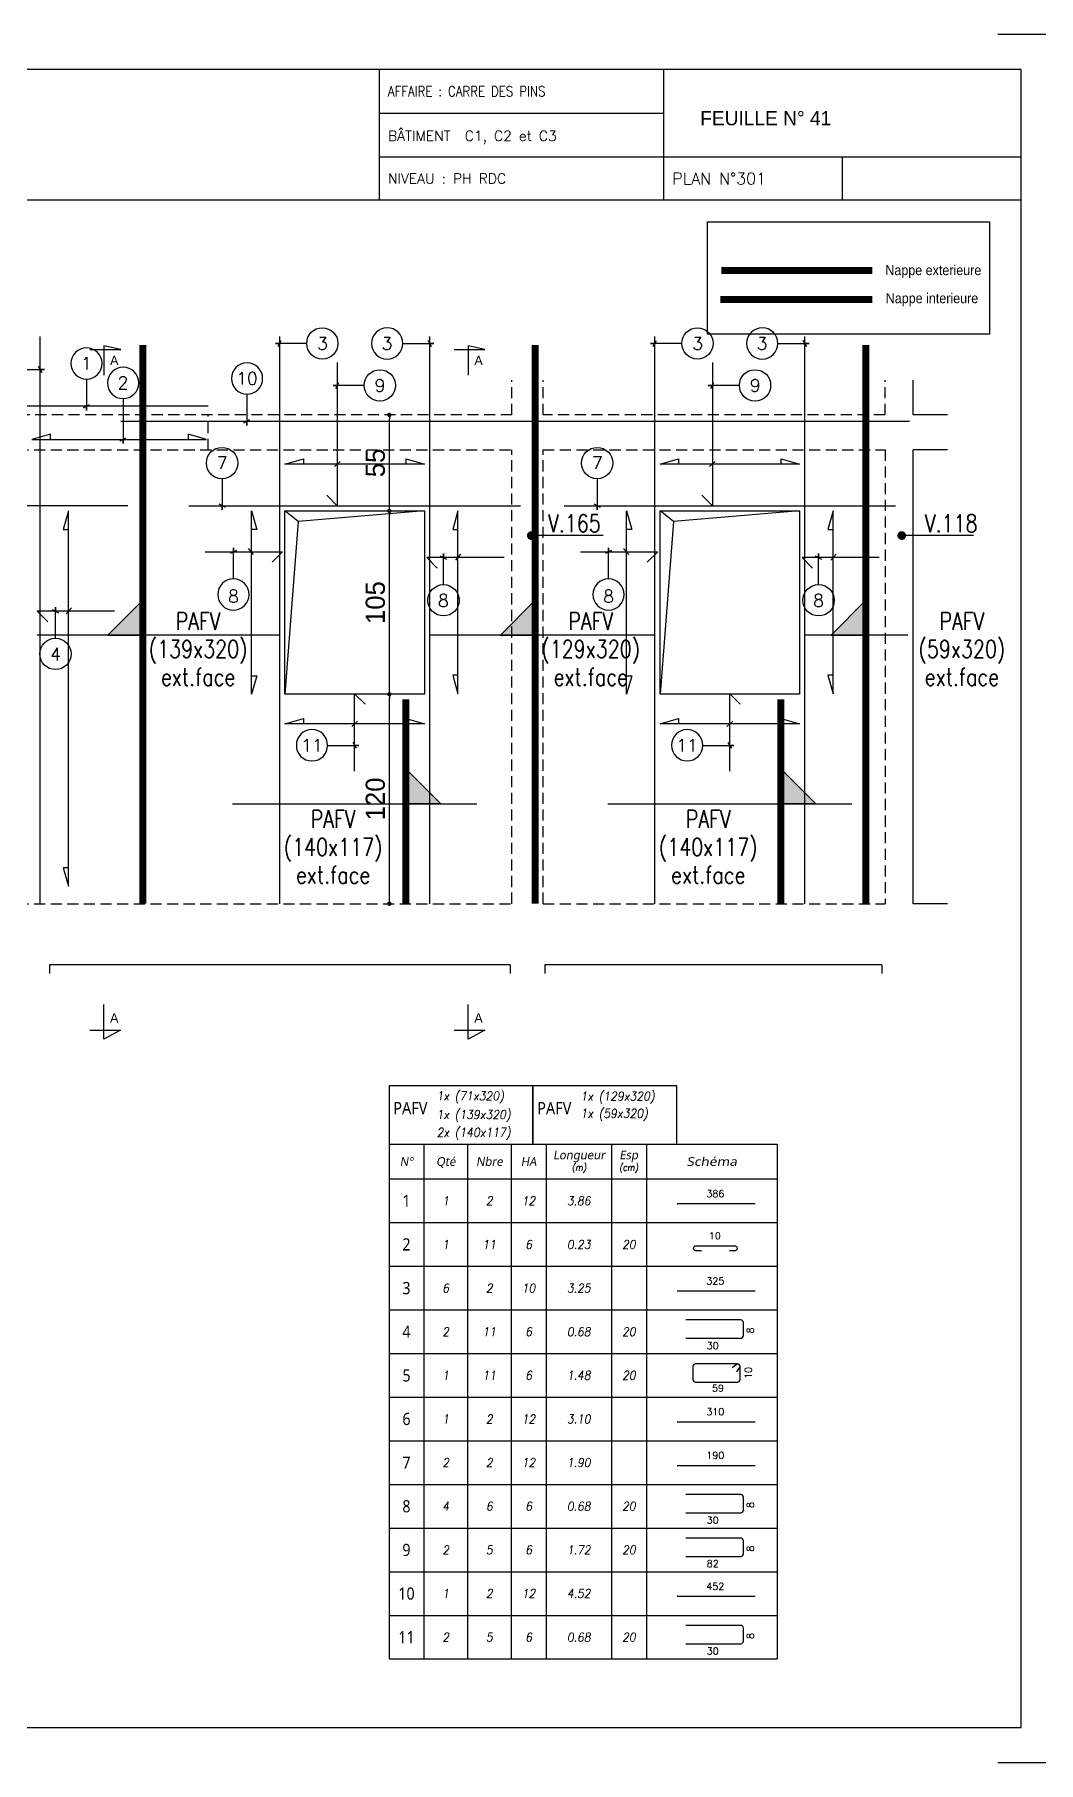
# Model space of a CAD drawing. Header units: metres. Extents: x -5618 to 118954, y -306 to 4637.
# Drawn here: x 31658 to 32233, y 604 to 1594 of the extents above; entities that cross this region are included whole.
import ezdxf
from ezdxf.enums import TextEntityAlignment as Align

# ---------------------------------------------------------------- set-up
doc = ezdxf.new("R2010")
doc.units = ezdxf.units.M
doc.linetypes.add('CACHE', pattern=[9.525, 6.35, -3.175])
for name, color, linetype in [('COTATION', 1, 'Continuous'), ('GO-CARTOUCHE', 7, 'Continuous'), ('GO-FER-HA', 140, 'Continuous'), ('GO-TEXTE', 9, 'Continuous'), ('GO-TEXTE-FER', 3, 'Continuous'), ('STR_COTATION', 1, 'Continuous'), ('STR_TS', 22, 'Continuous'), ('STR_TS_TXT', 7, 'Continuous'), ('STR_VOI-POT', 6, 'Continuous')]:
    doc.layers.add(name, color=color, linetype=linetype)
doc.layers.add('Kofragna_forma', color=7, linetype='Continuous', lineweight=70)
doc.styles.add('Lucida', font='LSANSI.TTF')
doc.styles.add('schéma', font='simplex.shx')
doc.styles.add('Tableau', font='romans.shx', dxfattribs={"width": 0.9, "oblique": 10})
doc.styles.add('Tableau2', font='trebuc.TTF', dxfattribs={"width": 0.9, "oblique": 10})
doc.styles.add('TEXTE', font='romans.shx')
doc.styles.add('TEXTE TS', font='romans.shx', dxfattribs={"width": 0.7, "oblique": 15})
doc.styles.add('TEXTEBA', font='ARIAL.TTF')
doc.dimstyles.new('COUPE-20', dxfattribs={"dimscale": 0.5, "dimtxt": 22, "dimasz": 5, "dimexe": 0.05, "dimexo": 0, "dimgap": 5, "dimtad": 1, "dimdec": 0, "dimdsep": 46, "dimtxsty": 'Standard', "dimblk1": 'DOT', "dimblk2": 'DOT', "dimsah": 1, "dimcen": 0, "dimdle": 150, "dimclrd": 1, "dimclre": 1, "dimclrt": 7, "dimadec": 0, "dimazin": 0, "dimtfac": 1, "dimtdec": 0, "dimtix": 1, "dimtmove": 2, "dimatfit": 3, "dimldrblk": 'DOT', "dimfxl": 0, "dimtvp": 1, "dimtolj": 1, "dimtzin": 0, "dimarcsym": 0})

# ---------------------------------------------------------------- blocks, each defined once
blk = doc.blocks.new('ime')
at = {"layer": 'COTATION', "const_width": 2.5}
blk.add_lwpolyline([(1.25, 0, -1), (-1.25, 0, -1)], format="xyb", close=True, dxfattribs=at)
at = {"layer": 'COTATION'}
blk.add_lwpolyline([(41.09, 0), (0, 0)], dxfattribs=at)
at = {"layer": 'COTATION', "color": 7, "style": 'TEXTE TS', "width": 0.8}
blk.add_attdef('NAME', (9.08, 2), '', height=10, dxfattribs=at)
blk = doc.blocks.new('_DOT')
at = {"color": 0, "linetype": 'ByBlock'}
blk.add_line((-0.5, 0), (-1, 0), dxfattribs=at)
at = {"color": 0, "linetype": 'ByBlock', "const_width": 0.5}
blk.add_lwpolyline([(-0.25, 0, 1), (0.25, 0, 1)], format="xyb", close=True, dxfattribs=at)
blk = doc.blocks.new('*D920')
at = {"layer": 'DEFPOINTS', "color": 0, "lineweight": -3, "ltscale": 4.5}
for p in [(31861.07, 1215.79), (31881.21, 1215.79, 187.69), (31874, 1095.79, 187.69)]:
    blk.add_point(p, dxfattribs=at)
at = {"layer": 'STR_COTATION', "color": 1, "lineweight": -2, "ltscale": 4.5}
for p, q in [((31861.05, 1215.79), (31861.04, 1215.79)), ((31861.07, 1098.29), (31861.07, 1213.29)), ((31861.05, 1095.79), (31861.04, 1095.79))]:
    blk.add_line(p, q, dxfattribs=at)
at = {"layer": 'STR_COTATION', "color": 1, "lineweight": -2, "ltscale": 4.5, "xscale": 2.5, "yscale": 2.5, "zscale": 2.5}
for p, rotation in [((31861.07, 1215.79), 90), ((31861.07, 1095.79), 270)]:
    blk.add_blockref('_DOT', p, dxfattribs=dict(at, rotation=rotation))
at = {"layer": 'STR_COTATION', "color": 7, "lineweight": -3, "ltscale": 4.5, "insert": (31853.07, 1155.79), "char_height": 11, "attachment_point": 5, "rotation": 90}
blk.add_mtext('\\A1;120', dxfattribs=at)
blk = doc.blocks.new('*D921')
at = {"layer": 'DEFPOINTS', "color": 0, "lineweight": -3, "ltscale": 4.5}
for p in [(31861.07, 1320.79), (31881.21, 1320.79, 187.69), (31881.21, 1215.79, 187.69)]:
    blk.add_point(p, dxfattribs=at)
at = {"layer": 'STR_COTATION', "color": 1, "lineweight": -2, "ltscale": 4.5}
for p, q in [((31861.05, 1320.79), (31861.04, 1320.79)), ((31861.07, 1218.29), (31861.07, 1318.29)), ((31861.05, 1215.79), (31861.04, 1215.79))]:
    blk.add_line(p, q, dxfattribs=at)
at = {"layer": 'STR_COTATION', "color": 1, "lineweight": -2, "ltscale": 4.5, "xscale": 2.5, "yscale": 2.5, "zscale": 2.5}
for p, rotation in [((31861.07, 1320.79), 90), ((31861.07, 1215.79), 270)]:
    blk.add_blockref('_DOT', p, dxfattribs=dict(at, rotation=rotation))
at = {"layer": 'STR_COTATION', "color": 7, "lineweight": -3, "ltscale": 4.5, "insert": (31853.07, 1268.29), "char_height": 11, "attachment_point": 5, "rotation": 90}
blk.add_mtext('\\A1;105', dxfattribs=at)
blk = doc.blocks.new('*D922')
at = {"layer": 'DEFPOINTS', "color": 0, "lineweight": -3, "ltscale": 4.5}
for p in [(31861.07, 1375.79), (31881.21, 1375.79, 187.69), (31881.21, 1320.79, 187.69)]:
    blk.add_point(p, dxfattribs=at)
at = {"layer": 'STR_COTATION', "color": 1, "lineweight": -2, "ltscale": 4.5}
for p, q in [((31861.05, 1375.79), (31861.04, 1375.79)), ((31861.07, 1323.29), (31861.07, 1373.29)), ((31861.05, 1320.79), (31861.04, 1320.79))]:
    blk.add_line(p, q, dxfattribs=at)
at = {"layer": 'STR_COTATION', "color": 1, "lineweight": -2, "ltscale": 4.5, "xscale": 2.5, "yscale": 2.5, "zscale": 2.5}
for p, rotation in [((31861.07, 1375.79), 90), ((31861.07, 1320.79), 270)]:
    blk.add_blockref('_DOT', p, dxfattribs=dict(at, rotation=rotation))
at = {"layer": 'STR_COTATION', "color": 7, "lineweight": -3, "ltscale": 4.5, "insert": (31853.07, 1348.29), "char_height": 11, "attachment_point": 5, "rotation": 90}
blk.add_mtext('\\A1;55', dxfattribs=at)
blk = doc.blocks.new('mrega')
at = {"layer": 'STR_TS_TXT', "style": 'TEXTE TS', "width": 0.8}
for tag, p in [('ST10', (14.48, 0)), ('DIM', (14.48, -16)), ('NOTE', (14.48, -32))]:
    blk.add_attdef(tag, text='', height=10, dxfattribs=at).set_placement(p, align=Align.CENTER)
blk = doc.blocks.new('A$C6F247267')
blk.add_hatch(color=256).paths.add_polyline_path([(0, -0.2), (-0.2, 0), (0, 0)])
blk.add_lwpolyline([(-0.2, 0), (0, 0), (0, -0.2), (-0.2, 0)])
blk = doc.blocks.new('Barre libre')
at = {"layer": 'GO-TEXTE-FER'}
for p, q in [((0, 0), (0, -1)), ((0, 0), (8.9, 0)), ((0.8, 0), (0.8, -1)), ((1.8, 0), (1.8, -1)), ((2.8, 0), (2.8, -1)), ((3.6, 0), (3.6, -1)), ((5.1, 0), (5.1, -1)), ((5.9, 0), (5.9, -1)), ((8.9, 0), (8.9, -1)), ((0, -1), (8.9, -1))]:
    blk.add_line(p, q, dxfattribs=at)
at = {"layer": 'GO-TEXTE-FER', "color": 1}
blk.add_line((6.603, -0.563), (8.394, -0.563), dxfattribs=at)
at = {"layer": 'GO-TEXTE-FER', "style": 'Tableau2', "width": 0.9}
blk.add_attdef('NUMERO', text='', height=0.28, dxfattribs=at).set_placement((0.4, -0.5), align=Align.MIDDLE_CENTER)
at = {"layer": 'GO-TEXTE-FER', "color": 1, "style": 'Tableau'}
blk.add_attdef('Longueur', text='', height=0.16, dxfattribs=at).set_placement((7.481, -0.336), align=Align.MIDDLE_CENTER)
at = {"layer": 'GO-TEXTE-FER', "style": 'Tableau', "oblique": 10, "width": 0.9}
for tag, p in [('QUANTITE', (1.3, -0.5)), ('NOMBRE', (2.3, -0.5)), ('NUANCE', (3.2, -0.5)), ('LONGUEUR', (4.35, -0.5)), ('ESPACEMENTS', (5.5, -0.5))]:
    blk.add_attdef(tag, text='', height=0.2, dxfattribs=at).set_placement(p, align=Align.MIDDLE_CENTER)
blk = doc.blocks.new('U')
at = {"layer": 'GO-TEXTE-FER'}
for p, q in [((0, 0), (0, -1)), ((0, 0), (8.9, 0)), ((0.8, 0), (0.8, -1)), ((1.8, 0), (1.8, -1)), ((2.8, 0), (2.8, -1)), ((3.6, 0), (3.6, -1)), ((5.1, 0), (5.1, -1)), ((5.9, 0), (5.9, -1)), ((8.9, 0), (8.9, -1)), ((0, -1), (8.9, -1))]:
    blk.add_line(p, q, dxfattribs=at)
at = {"layer": 'GO-TEXTE-FER', "color": 1}
blk.add_lwpolyline([(6.803, -0.65), (8.063, -0.65, 0.414214), (8.123, -0.59), (8.123, -0.29, 0.414214), (8.063, -0.23), (6.803, -0.23)], format="xyb", dxfattribs=at)
at = {"layer": 'GO-TEXTE-FER', "style": 'Tableau2', "width": 0.9}
blk.add_attdef('NUMERO', text='', height=0.28, dxfattribs=at).set_placement((0.4, -0.5), align=Align.MIDDLE_CENTER)
at = {"layer": 'GO-TEXTE-FER', "color": 1, "style": 'Tableau'}
blk.add_attdef('Largeur', text='', height=0.16, rotation=90, dxfattribs=at).set_placement((8.284, -0.472), align=Align.MIDDLE_CENTER)
at = {"layer": 'GO-TEXTE-FER', "style": 'Tableau', "oblique": 10, "width": 0.9}
for tag, p in [('QUANTITE', (1.3, -0.5)), ('NOMBRE', (2.3, -0.5)), ('NUANCE', (3.2, -0.5)), ('LONGUEUR', (4.35, -0.5)), ('ESPACEMENTS', (5.5, -0.5))]:
    blk.add_attdef(tag, text='', height=0.2, dxfattribs=at).set_placement(p, align=Align.MIDDLE_CENTER)
at = {"layer": 'GO-TEXTE-FER', "color": 1, "style": 'Tableau'}
blk.add_attdef('Longueur', text='', height=0.16, dxfattribs=at).set_placement((7.422, -0.819), align=Align.MIDDLE_CENTER)
blk = doc.blocks.new('Désignation')
at = {"layer": 'GO-TEXTE-FER'}
for p, q in [((0, 0.8), (8.9, 0.8)), ((0, 0.8), (0, 0)), ((0.8, 0.8), (0.8, 0)), ((1.8, 0.8), (1.8, 0)), ((2.8, 0.8), (2.8, 0)), ((3.6, 0.8), (3.6, 0)), ((5.1, 0.8), (5.1, 0)), ((5.9, 0.8), (5.9, 0)), ((8.9, 0.8), (8.9, 0)), ((0, 0), (8.9, 0))]:
    blk.add_line(p, q, dxfattribs=at)
at = {"layer": 'GO-TEXTE-FER', "style": 'Tableau2', "oblique": 10}
for s, p in [('N°', (0.4, 0.4)), ('Qté', (1.3, 0.4)), ('Nbre', (2.3, 0.4)), ('HA', (3.2, 0.4)), ('Longueur', (4.356, 0.55)), ('Esp', (5.494, 0.55))]:
    blk.add_text(s, height=0.2, dxfattribs=at).set_placement(p, align=Align.MIDDLE_CENTER)
at = {"layer": 'GO-TEXTE-FER', "style": 'Tableau2', "oblique": 10, "width": 1.2}
blk.add_text('Schéma', height=0.2, dxfattribs=at).set_placement((7.4, 0.4), align=Align.MIDDLE_CENTER)
at = {"layer": 'GO-TEXTE-FER', "color": 7, "style": 'Tableau', "oblique": 10, "width": 0.9}
for s, p in [('(m)', (4.356, 0.265)), ('(cm)', (5.494, 0.265))]:
    blk.add_text(s, height=0.15, dxfattribs=at).set_placement(p, align=Align.MIDDLE_CENTER)
blk = doc.blocks.new('Cadre')
at = {"layer": 'GO-TEXTE-FER'}
for p, q in [((0, 0), (0, -1)), ((0, 0), (8.9, 0)), ((0.8, 0), (0.8, -1)), ((1.8, 0), (1.8, -1)), ((2.8, 0), (2.8, -1)), ((3.6, 0), (3.6, -1)), ((5.1, 0), (5.1, -1)), ((5.9, 0), (5.9, -1)), ((8.9, 0), (8.9, -1)), ((0, -1), (8.9, -1))]:
    blk.add_line(p, q, dxfattribs=at)
at = {"layer": 'GO-TEXTE-FER', "color": 1}
for p, q in [((7.987, -0.237), (7.868, -0.328)), ((8.047, -0.297), (7.965, -0.422))]:
    blk.add_line(p, q, dxfattribs=at)
blk.add_lwpolyline([(6.967, -0.297), (6.967, -0.597, 0.414214), (7.027, -0.657), (7.987, -0.657, 0.414214), (8.047, -0.597), (8.047, -0.297, 0.414214), (7.987, -0.237), (7.027, -0.237, 0.414214)], format="xyb", close=True, dxfattribs=at)
at = {"layer": 'GO-TEXTE-FER', "style": 'Tableau2', "width": 0.9}
blk.add_attdef('NUMERO', text='', height=0.28, dxfattribs=at).set_placement((0.4, -0.5), align=Align.MIDDLE_CENTER)
at = {"layer": 'GO-TEXTE-FER', "color": 1, "style": 'Tableau'}
blk.add_attdef('Largeur', text='', height=0.16, rotation=90, dxfattribs=at).set_placement((8.237, -0.445), align=Align.MIDDLE_CENTER)
at = {"layer": 'GO-TEXTE-FER', "style": 'Tableau', "oblique": 10, "width": 0.9}
for tag, p in [('QUANTITE', (1.3, -0.5)), ('NOMBRE', (2.3, -0.5)), ('NUANCE', (3.2, -0.5)), ('LONGUEUR', (4.35, -0.5)), ('ESPACEMENTS', (5.5, -0.5))]:
    blk.add_attdef(tag, text='', height=0.2, dxfattribs=at).set_placement(p, align=Align.MIDDLE_CENTER)
at = {"layer": 'GO-TEXTE-FER', "color": 1, "style": 'Tableau'}
blk.add_attdef('Longueur', text='', height=0.16, dxfattribs=at).set_placement((7.542, -0.794), align=Align.MIDDLE_CENTER)
blk = doc.blocks.new('Epingle')
at = {"layer": 'GO-TEXTE-FER'}
for p, q in [((0, 0), (0, -1)), ((0, 0), (8.9, 0)), ((0.8, 0), (0.8, -1)), ((1.8, 0), (1.8, -1)), ((2.8, 0), (2.8, -1)), ((3.6, 0), (3.6, -1)), ((5.1, 0), (5.1, -1)), ((5.9, 0), (5.9, -1)), ((8.9, 0), (8.9, -1)), ((0, -1), (8.9, -1))]:
    blk.add_line(p, q, dxfattribs=at)
at = {"layer": 'GO-TEXTE-FER', "color": 1}
blk.add_lwpolyline([(7.162, -0.65), (7.042, -0.65, -1), (7.042, -0.53), (7.922, -0.53, -1), (7.922, -0.65), (7.802, -0.65)], format="xyb", dxfattribs=at)
at = {"layer": 'GO-TEXTE-FER', "style": 'Tableau2', "width": 0.9}
blk.add_attdef('NUMERO', text='', height=0.28, dxfattribs=at).set_placement((0.4, -0.5), align=Align.MIDDLE_CENTER)
at = {"layer": 'GO-TEXTE-FER', "color": 1, "style": 'Tableau'}
blk.add_attdef('Longueur', text='', height=0.16, dxfattribs=at).set_placement((7.469, -0.303), align=Align.MIDDLE_CENTER)
at = {"layer": 'GO-TEXTE-FER', "style": 'Tableau', "oblique": 10, "width": 0.9}
for tag, p in [('QUANTITE', (1.3, -0.5)), ('NOMBRE', (2.3, -0.5)), ('NUANCE', (3.2, -0.5)), ('LONGUEUR', (4.35, -0.5)), ('ESPACEMENTS', (5.5, -0.5))]:
    blk.add_attdef(tag, text='', height=0.2, dxfattribs=at).set_placement(p, align=Align.MIDDLE_CENTER)

msp = doc.modelspace()

# ---------------------------------------------------------------- linework, layer by layer
for p, q in [((31855.26, 1573.71), (31855.26, 1498.77)), ((32018.23, 1573.74), (32018.23, 1498.77)), ((31855.26, 1548.71), (32018.23, 1548.71)), ((31855.26, 1523.72), (32018.23, 1523.72)), ((32018.23, 1523.74), (32223.08, 1523.74)), ((32120.56, 1523.74), (32120.56, 1498.77))]:
    msp.add_line(p, q)
for points in [[(32243.08, 1560.38), (32243.08, 1593.71), (32209.75, 1593.71)], [(32223.08, 1498.77), (30863.22, 1498.77)], [(32209.75, 603.81), (32243.08, 603.81), (32243.08, 637.14)]]:
    msp.add_lwpolyline(points)
msp.add_lwpolyline([(30863.22, 1573.71), (30863.22, 623.81), (32223.08, 623.81), (32223.08, 1573.71)], close=True)
at = {"layer": 'COTATION'}
for p, q in [((31829.53, 1346.2, 375.38), (31832.88, 1349.15, 375.38)), ((32044.53, 1346.2, 375.38), (32047.88, 1349.15, 375.38)), ((31783.28, 1295.9, 281.53), (31780.33, 1299.25, 281.53)), ((31998.28, 1295.9, 281.53), (31995.33, 1299.25, 281.53)), ((31899.14, 1292.61, 281.53), (31902.1, 1295.96, 281.53)), ((32114.14, 1292.61, 281.53), (32117.1, 1295.96, 281.53)), ((31675.89, 1261.87, 281.53), (31678.84, 1265.22, 281.53)), ((31842.84, 1200.3, 281.53), (31839.48, 1197.35, 281.53)), ((32057.84, 1200.3, 281.53), (32054.48, 1197.35, 281.53))]:
    msp.add_line(p, q, dxfattribs=at)
for points, elevation in [([(31666.77, 1361.81), (31666.77, 1364.81), (31656.21, 1361.81), (31756.35, 1361.81), (31745.79, 1364.81), (31745.79, 1361.81)], 281.53), ([(31870.65, 1347.67), (31870.65, 1350.67), (31881.21, 1347.67), (31801.21, 1347.67), (31811.77, 1350.67), (31811.77, 1347.67)], 281.53), ([(32085.65, 1347.67), (32085.65, 1350.67), (32096.21, 1347.67), (32016.21, 1347.67), (32026.77, 1350.67), (32026.77, 1347.67)], 281.53), ([(31677.15, 1116.35), (31674.15, 1116.35), (31677.15, 1105.79), (31677.15, 1320.79), (31674.15, 1310.23), (31677.15, 1310.23)], 187.69), ([(31782.02, 1226.35), (31785.02, 1226.35), (31782.02, 1215.79), (31782.02, 1320.79), (31785.02, 1310.23), (31782.02, 1310.23)], 187.69), ([(31900.4, 1226.62), (31897.4, 1226.62), (31900.4, 1216.07), (31900.4, 1320.79), (31897.4, 1310.23), (31900.4, 1310.23)], 187.69), ([(31997.02, 1226.35), (32000.02, 1226.35), (31997.02, 1215.79), (31997.02, 1320.79), (32000.02, 1310.23), (31997.02, 1310.23)], 187.69), ([(32115.4, 1226.62), (32112.4, 1226.62), (32115.4, 1216.07), (32115.4, 1320.79), (32112.4, 1310.23), (32115.4, 1310.23)], 187.69), ([(31870.65, 1198.83), (31870.65, 1201.83), (31881.21, 1198.83), (31801.21, 1198.83), (31811.77, 1201.83), (31811.77, 1198.83)], 187.69), ([(32085.65, 1198.83), (32085.65, 1201.83), (32096.21, 1198.83), (32016.21, 1198.83), (32026.77, 1201.83), (32026.77, 1198.83)], 187.69)]:
    msp.add_lwpolyline(points, dxfattribs=dict(at, elevation=elevation))
at = {"layer": 'GO-FER-HA'}
for points, elevation in [([(31813.68, 1416.8, -512.322006), (31813.68, 1416.73), (31795.81, 1416.73), (31798.21, 1416.73), (31797.31, 1415.04), (31799.11, 1418.43)], 93.84), ([(31868.74, 1416.8, 512.322006), (31868.74, 1416.73), (31886.61, 1416.73), (31884.21, 1416.73), (31885.11, 1415.04), (31883.31, 1418.43)], 93.84), ([(32028.68, 1416.8, -512.322006), (32028.68, 1416.73), (32010.81, 1416.73), (32013.21, 1416.73), (32012.31, 1415.04), (32014.11, 1418.43)], 93.84), ([(32083.74, 1416.8, 512.322006), (32083.74, 1416.73), (32101.61, 1416.73), (32099.21, 1416.73), (32100.11, 1415.04), (32098.31, 1418.43)], 93.84), ([(31645.49, 1401.84, 512.322006), (31645.49, 1401.77), (31663.36, 1401.77), (31660.96, 1401.77), (31661.85, 1400.07), (31660.06, 1403.47)], 281.53), ([(31687.52, 1396.29, 512.322006), (31687.45, 1396.29), (31687.45, 1378.42), (31687.45, 1380.82), (31685.76, 1379.93), (31689.15, 1381.72)], 281.53), ([(31779.52, 1387.68, 512.322006), (31779.45, 1387.68), (31779.45, 1369.81), (31779.45, 1372.21), (31777.75, 1371.31), (31781.15, 1373.11)], 281.53), ([(31708.49, 1385.15, 512.322006), (31708.42, 1385.15), (31708.42, 1359.41), (31708.42, 1361.81), (31706.72, 1360.91), (31710.12, 1362.71)], 281.53), ([(31846.67, 1392.76, -512.322006), (31846.67, 1392.69), (31828.8, 1392.69), (31831.2, 1392.69), (31830.31, 1390.99), (31832.1, 1394.39)], 375.38), ([(32061.67, 1392.76, -512.322006), (32061.67, 1392.69), (32043.8, 1392.69), (32046.2, 1392.69), (32045.31, 1390.99), (32047.1, 1394.39)], 375.38), ([(31765.14, 1339.26, -512.322006), (31765.21, 1339.26), (31765.21, 1321.39), (31765.21, 1323.79), (31766.91, 1322.89), (31763.51, 1324.68)], 187.69), ([(31980.14, 1339.26, -512.322006), (31980.21, 1339.26), (31980.21, 1321.39), (31980.21, 1323.79), (31981.91, 1322.89), (31978.51, 1324.68)], 187.69), ([(31771.64, 1281.86, 512.322006), (31771.71, 1281.86), (31771.71, 1299.73), (31771.71, 1297.33), (31773.41, 1298.22), (31770.01, 1296.43)], 281.53), ([(31986.64, 1281.86, 512.322006), (31986.71, 1281.86), (31986.71, 1299.73), (31986.71, 1297.33), (31988.41, 1298.22), (31985.01, 1296.43)], 281.53), ([(31892.12, 1278.57, -512.322006), (31892.05, 1278.57), (31892.05, 1296.44), (31892.05, 1294.04), (31890.35, 1294.93), (31893.75, 1293.14)], 281.53), ([(32107.12, 1278.57, -512.322006), (32107.05, 1278.57), (32107.05, 1296.44), (32107.05, 1294.04), (32105.35, 1294.93), (32108.75, 1293.14)], 281.53), ([(31669.77, 1247.83, -512.322006), (31669.7, 1247.83), (31669.7, 1265.69), (31669.7, 1263.29), (31668, 1264.19), (31671.4, 1262.4)], 281.53), ([(31825.69, 1186.57, 512.322006), (31825.69, 1186.5), (31843.56, 1186.5), (31841.16, 1186.5), (31842.06, 1184.8), (31840.26, 1188.2)], 281.53), ([(32040.69, 1186.57, 512.322006), (32040.69, 1186.5), (32058.56, 1186.5), (32056.16, 1186.5), (32057.06, 1184.8), (32055.26, 1188.2)], 281.53)]:
    msp.add_lwpolyline(points, format="xyb", dxfattribs=dict(at, elevation=elevation))
at = {"layer": 'GO-TEXTE', "elevation": 187.69, "flags": 128}
for points in [[(31689.44, 1413.2), (31707.08, 1413.19), (31697.41, 1415.47), (31697.4, 1398.55)], [(31898.22, 1413.2), (31915.87, 1413.19), (31906.19, 1415.47), (31906.19, 1398.55)], [(31689.41, 1023.4), (31707.06, 1023.4), (31697.38, 1018.12), (31697.38, 1038.04)], [(31898.2, 1023.4), (31915.85, 1023.4), (31906.17, 1018.12), (31906.17, 1038.04)]]:
    msp.add_lwpolyline(points, dxfattribs=at)
at = {"layer": 'GO-TEXTE-FER'}
for points in [[(31860.87, 958.08), (31943.37, 958.08), (31943.37, 991.51), (31860.87, 991.51)], [(31943.37, 958.08), (32025.87, 958.08), (32025.87, 991.51), (31943.37, 991.51)]]:
    msp.add_lwpolyline(points, close=True, dxfattribs=at)
at = {"layer": 'Kofragna_forma', "linetype": 'CACHE', "lineweight": -3}
for p, q in [((31931.21, 1375.79, 187.69), (31931.21, 1395.79, 187.69)), ((31949.21, 1375.79, 187.69), (31949.21, 1395.79, 187.69)), ((32145.16, 1375.79, 187.69), (32145.16, 1395.79, 187.69)), ((31931.21, 1375.79, 187.69), (31381.21, 1375.79, 187.69)), ((31757.21, 1355.79, 281.53), (31757.21, 1375.79, 281.53)), ((32145.16, 1375.79, 187.69), (31949.21, 1375.79, 187.69)), ((31381.21, 1355.79, 187.69), (31931.21, 1355.79, 187.69)), ((31931.21, 1095.79, 187.69), (31931.21, 1355.79, 187.69)), ((31949.21, 1095.79, 187.69), (31949.21, 1355.79, 187.69)), ((31949.21, 1355.79, 187.69), (32145.16, 1355.79, 187.69)), ((32145.16, 1355.79, 187.69), (32145.16, 1095.79, 187.69)), ((31381.21, 1095.79, 187.69), (31931.21, 1095.79, 187.69)), ((31949.21, 1095.79, 187.69), (32145.16, 1095.79, 187.69))]:
    msp.add_line(p, q, dxfattribs=at)
at = {"layer": 'Kofragna_forma', "color": 4, "lineweight": -3}
for p, q in [((32161.26, 1375.79, 187.69), (32161.26, 1395.79, 187.69)), ((32180.96, 1375.79, 187.69), (32161.26, 1375.79, 187.69)), ((32161.26, 1095.79, 187.69), (32161.26, 1355.79, 187.69)), ((32180.96, 1355.79, 187.69), (32161.26, 1355.79, 187.69)), ((32180.96, 1095.79, 187.69), (32161.26, 1095.79, 187.69)), ((31666.21, 1060.79, 187.69), (31666.21, 1055.79, 187.69)), ((31930.21, 1060.79, 187.69), (31666.21, 1060.79, 187.69)), ((31930.21, 1060.79, 187.69), (31930.21, 1055.79, 187.69)), ((32143.26, 1060.79, 187.69), (31950.21, 1060.79, 187.69)), ((31950.21, 1060.79, 187.69), (31950.21, 1055.79, 187.69)), ((32143.26, 1060.79, 187.69), (32143.26, 1055.79, 187.69))]:
    msp.add_line(p, q, dxfattribs=at)
for points, elevation in [([(31801.21, 1320.79), (31881.21, 1320.79), (31881.21, 1215.79), (31801.21, 1215.79), (31801.21, 1320.79)], 187.69), ([(31881.21, 1320.79), (31808.86, 1314.67), (31801.21, 1215.79)], 187.69), ([(31808.86, 1314.67), (31801.21, 1320.79)], 93.84), ([(32016.21, 1320.79), (32096.21, 1320.79), (32096.21, 1215.79), (32016.21, 1215.79), (32016.21, 1320.79)], 187.69), ([(32096.21, 1320.79), (32023.86, 1314.67), (32016.21, 1215.79)], 187.69), ([(32023.86, 1314.67), (32016.21, 1320.79)], 93.84)]:
    msp.add_lwpolyline(points, dxfattribs=dict(at, elevation=elevation))
at = {"layer": 'STR_TS', "color": 7}
msp.add_lwpolyline([(32043.47, 1486.45), (32205.01, 1486.45), (32205.01, 1422.16), (32043.47, 1422.16)], close=True, dxfattribs=at)
at = {"layer": 'STR_TS', "linetype": 'CACHE', "ltscale": 2, "const_width": 4}
msp.add_lwpolyline([(32137.89, 1458.45), (32051.33, 1458.45)], dxfattribs=at)
at = {"layer": 'STR_TS', "const_width": 4}
msp.add_lwpolyline([(32137.89, 1442), (32050.77, 1442)], dxfattribs=at)
at = {"layer": 'STR_TS', "linetype": 'CACHE', "ltscale": 2, "const_width": 4}
for points, elevation in [([(31719.69, 1095.79), (31719.69, 1415.79)], 281.53), ([(31944.69, 1095.79), (31944.69, 1415.79)], 187.69), ([(32134.22, 1095.79), (32134.22, 1415.79)], 375.38), ([(31870.5, 1095.79), (31870.5, 1212.79)], 281.53), ([(32085.5, 1095.79), (32085.5, 1212.79)], 281.53)]:
    msp.add_lwpolyline(points, dxfattribs=dict(at, elevation=elevation))
at = {"layer": 'STR_TS', "color": 3}
for points, elevation in [([(31798.21, 1249.64), (31659.21, 1249.64)], 281.53), ([(32013.21, 1249.64), (31884.21, 1249.64)], 187.69), ([(32158.26, 1249.64), (32099.21, 1249.64)], 187.69), ([(31771.21, 1152.98), (31911.21, 1152.98)], 281.53), ([(31986.21, 1152.98), (32126.21, 1152.98)], 281.53)]:
    msp.add_lwpolyline(points, dxfattribs=dict(at, elevation=elevation))
at = {"layer": 'STR_VOI-POT'}
for p, q in [((31660.96, 1095.79, 281.53), (31660.96, 1420.79, 281.53)), ((31798.21, 1095.79, 93.84), (31798.21, 1420.79, 93.84)), ((31884.21, 1095.79, 93.84), (31884.21, 1420.79, 93.84)), ((32013.21, 1095.79, 93.84), (32013.21, 1420.79, 93.84)), ((32099.21, 1095.79, 93.84), (32099.21, 1420.79, 93.84)), ((31757.21, 1380.82, 281.53), (31383.21, 1380.82, 187.69)), ((31707.21, 1372.21, 281.53), (32159.26, 1372.21, 281.53)), ((31711.21, 1323.79, 187.69), (31401.21, 1323.79, 187.69)), ((31746.21, 1323.79, 187.69), (31936.21, 1323.79, 187.69)), ((31961.21, 1323.79, 187.69), (32151.21, 1323.79, 187.69))]:
    msp.add_line(p, q, dxfattribs=at)
for points, elevation in [([(31831.2, 1405.91), (31831.2, 1323.79), (31825.22, 1329.77)], 375.38), ([(32046.2, 1405.91), (32046.2, 1323.79), (32040.22, 1329.77)], 375.38), ([(31755.54, 1297.33), (31799.87, 1297.33), (31793.88, 1291.35)], 281.53), ([(31970.54, 1297.33), (32014.87, 1297.33), (32008.88, 1291.35)], 281.53), ([(31926.88, 1294.04), (31882.56, 1294.04), (31888.54, 1288.06)], 281.53), ([(32141.88, 1294.04), (32097.56, 1294.04), (32103.54, 1288.06)], 281.53), ([(31703.63, 1263.29), (31659.3, 1263.29), (31665.29, 1257.31)], 281.53), ([(31841.16, 1171.67), (31841.16, 1216), (31847.14, 1210.01)], 281.53), ([(32056.16, 1171.67), (32056.16, 1216), (32062.14, 1210.01)], 281.53)]:
    msp.add_lwpolyline(points, dxfattribs=dict(at, elevation=elevation))

# ---------------------------------------------------------------- block references
at = {"layer": 'COTATION'}
ref = msp.add_blockref('ime', (31942.44, 1306.69, 187.69), dxfattribs=at)
ref.add_attrib('NAME', 'V.165', (31952.05, 1308.69, 187.69), dxfattribs={"color": 7, "height": 10, "style": 'TEXTE TS', "width": 0.8})
ref = msp.add_blockref('ime', (32154.72, 1306.69, 187.69), dxfattribs=at)
ref.add_attrib('NAME', 'V.118', (32167.99, 1308.69, 187.69), dxfattribs={"color": 7, "height": 10, "style": 'TEXTE TS', "width": 0.8})
at = {"layer": 'GO-FER-HA', "xscale": 25, "yscale": 25, "zscale": 25}
msp.add_blockref('Désignation', (31860.87, 938.08), dxfattribs=at)
at = {"layer": 'GO-TEXTE-FER', "xscale": 25, "yscale": 25, "zscale": 25}
for name, p, values in [('Barre libre', (31860.87, 938.08), {'NUMERO': '1', 'QUANTITE': '1', 'NOMBRE': '2', 'NUANCE': '12', 'Longueur': '386', 'LONGUEUR': '3.86'}), ('Epingle', (31860.87, 913.08), {'NUMERO': '2', 'QUANTITE': '1', 'NOMBRE': '11', 'NUANCE': '6', 'Longueur': '10', 'LONGUEUR': '0.23', 'ESPACEMENTS': '20'}), ('Barre libre', (31860.87, 888.08), {'NUMERO': '3', 'QUANTITE': '6', 'NOMBRE': '2', 'NUANCE': '10', 'Longueur': '325', 'LONGUEUR': '3.25'}), ('U', (31860.87, 863.08), {'NUMERO': '4', 'QUANTITE': '2', 'NOMBRE': '11', 'NUANCE': '6', 'Longueur': '30', 'Largeur': '8', 'LONGUEUR': '0.68', 'ESPACEMENTS': '20'}), ('Cadre', (31860.87, 838.08), {'NUMERO': '5', 'QUANTITE': '1', 'NOMBRE': '11', 'NUANCE': '6', 'Longueur': '59', 'Largeur': '10', 'LONGUEUR': '1.48', 'ESPACEMENTS': '20'}), ('Barre libre', (31860.87, 813.08), {'NUMERO': '6', 'QUANTITE': '1', 'NOMBRE': '2', 'NUANCE': '12', 'Longueur': '310', 'LONGUEUR': '3.10'}), ('Barre libre', (31860.87, 788.08), {'NUMERO': '7', 'QUANTITE': '2', 'NOMBRE': '2', 'NUANCE': '12', 'Longueur': '190', 'LONGUEUR': '1.90'}), ('U', (31860.87, 763.08), {'NUMERO': '8', 'QUANTITE': '4', 'NOMBRE': '6', 'NUANCE': '6', 'Longueur': '30', 'Largeur': '8', 'LONGUEUR': '0.68', 'ESPACEMENTS': '20'}), ('U', (31860.87, 738.08), {'NUMERO': '9', 'QUANTITE': '2', 'NOMBRE': '5', 'NUANCE': '6', 'Longueur': '82', 'Largeur': '8', 'LONGUEUR': '1.72', 'ESPACEMENTS': '20'}), ('Barre libre', (31860.87, 713.08), {'NUMERO': '10', 'QUANTITE': '1', 'NOMBRE': '2', 'NUANCE': '12', 'Longueur': '452', 'LONGUEUR': '4.52'}), ('U', (31860.87, 688.08), {'NUMERO': '11', 'QUANTITE': '2', 'NOMBRE': '5', 'NUANCE': '6', 'Longueur': '30', 'Largeur': '8', 'LONGUEUR': '0.68', 'ESPACEMENTS': '20'})]:
    msp.add_blockref(name, p, dxfattribs=at).add_auto_attribs(values)
at = {"layer": 'STR_TS', "yscale": 100, "zscale": 100, "rotation": 180}
for p, xscale in [((31719.69, 1249.64, 281.53), -100), ((31944.69, 1249.64, 187.69), -100), ((32134.22, 1249.64, 375.38), -100), ((31870.5, 1152.98, 281.53), 100), ((32085.5, 1152.98, 281.53), 100)]:
    msp.add_blockref('A$C6F247267', p, dxfattribs=dict(at, xscale=xscale))
at = {"layer": 'STR_TS_TXT'}
ref = msp.add_blockref('mrega', (31765.96, 1252.69, 375.38), dxfattribs=dict(at, xscale=-1))
ref.add_attrib('NOTE', 'ext.face', dxfattribs={"height": 10, "style": 'TEXTE TS', "width": 0.8}).set_placement((31751.48, 1220.69, 375.38), align=Align.CENTER)
ref.add_attrib('ST10', 'PAFV', dxfattribs={"height": 10, "style": 'TEXTE TS', "width": 0.8}).set_placement((31751.48, 1252.69, 375.38), align=Align.CENTER)
ref.add_attrib('DIM', '(139x320)', dxfattribs={"height": 10, "style": 'TEXTE TS', "width": 0.8}).set_placement((31751.48, 1236.69, 375.38), align=Align.CENTER)
ref = msp.add_blockref('mrega', (31990.96, 1252.69, 281.53), dxfattribs=dict(at, xscale=-1))
ref.add_attrib('NOTE', 'ext.face', dxfattribs={"height": 10, "style": 'TEXTE TS', "width": 0.8}).set_placement((31976.48, 1220.69, 281.53), align=Align.CENTER)
ref.add_attrib('ST10', 'PAFV', dxfattribs={"height": 10, "style": 'TEXTE TS', "width": 0.8}).set_placement((31976.48, 1252.69, 281.53), align=Align.CENTER)
ref.add_attrib('DIM', '(129x320)', dxfattribs={"height": 10, "style": 'TEXTE TS', "width": 0.8}).set_placement((31976.48, 1236.69, 281.53), align=Align.CENTER)
ref = msp.add_blockref('mrega', (32203.71, 1252.69, 281.53), dxfattribs=dict(at, xscale=-1))
ref.add_attrib('NOTE', 'ext.face', dxfattribs={"height": 10, "style": 'TEXTE TS', "width": 0.8}).set_placement((32189.23, 1220.69, 281.53), align=Align.CENTER)
ref.add_attrib('ST10', 'PAFV', dxfattribs={"height": 10, "style": 'TEXTE TS', "width": 0.8}).set_placement((32189.23, 1252.69, 281.53), align=Align.CENTER)
ref.add_attrib('DIM', '(59x320)', dxfattribs={"height": 10, "style": 'TEXTE TS', "width": 0.8}).set_placement((32189.23, 1236.69, 281.53), align=Align.CENTER)
for p in [(31814.37, 1139.27, 469.22), (32029.37, 1139.27, 469.22)]:
    msp.add_blockref('mrega', p, dxfattribs=at).add_auto_attribs({'NOTE': 'ext.face', 'ST10': 'PAFV', 'DIM': '(140x117)'})

# ---------------------------------------------------------------- texts
at = {"style": 'schéma', "width": 0.85}
msp.add_text('AFFAIRE : CARRE DES PINS', height=5.8328, dxfattribs=at).set_placement((31860.26, 1558.3))
at = {"linetype": 'ByBlock', "lineweight": -3, "ltscale": 4.5}
msp.add_text('FEUILLE N° 41', height=8.2, dxfattribs=at).set_placement((32039.23, 1541.72))
at = {"style": 'schéma'}
for s, height, p in [('BÂTIMENT  C1, C2 et C3', 5.8328, (31860.26, 1532.74)), ('PLAN N°301', 6.666, (32023.23, 1507.89)), ('NIVEAU : PH RDC', 5.8328, (31860.26, 1508.3))]:
    msp.add_text(s, height=height, dxfattribs=at).set_placement(p)
at = {"layer": 'GO-CARTOUCHE', "color": 2, "style": 'TEXTEBA', "width": 0.9}
for s, p in [('Nappe exterieure', (32172.83, 1455.9)), ('Nappe interieure', (32172.06, 1439.81))]:
    msp.add_text(s, height=5.7024, dxfattribs=at).set_placement(p, align=Align.CENTER)
at = {"layer": 'GO-FER-HA', "style": 'TEXTE'}
for s, p in [('3', (31822.74, 1416.73, 187.84)), ('3', (32037.74, 1416.73, 187.84)), ('9', (31855.73, 1392.69, 469.38)), ('9', (32070.73, 1392.69, 469.38)), ('7', (31765.21, 1348.31, 281.69)), ('7', (31980.21, 1348.31, 281.69)), ('8', (31892.05, 1269.51, 375.53)), ('8', (32107.05, 1269.51, 375.53))]:
    msp.add_text(s, height=7.2, rotation=360, dxfattribs=at).set_placement(p, align=Align.MIDDLE_CENTER)
for s, p in [('3', (31859.69, 1416.73, 187.84)), ('3', (32074.69, 1416.73, 187.84)), ('1', (31687.45, 1405.35, 375.53)), ('2', (31708.42, 1394.21, 375.53)), ('10', (31779.45, 1396.74, 375.53)), ('8', (31771.71, 1271.9, 375.53)), ('8', (31986.71, 1271.9, 375.53)), ('4', (31669.7, 1238.77, 375.53)), ('11', (31816.64, 1186.5, 375.53)), ('11', (32031.64, 1186.5, 375.53))]:
    msp.add_text(s, height=7.2, dxfattribs=at).set_placement(p, align=Align.MIDDLE_CENTER)
at = {"layer": 'GO-TEXTE', "linetype": 'Continuous', "style": 'Lucida'}
for rotation, p in [(359.98193, (31701.02, 1404.4, 187.69)), (359.98193, (31909.8, 1404.4, 187.69)), (0.0018, (31701, 1027.67, 187.69)), (0.0018, (31909.78, 1027.67, 187.69))]:
    msp.add_text('A', height=5.32, rotation=rotation, dxfattribs=at).set_placement(p)
at = {"layer": 'GO-TEXTE-FER', "style": 'Tableau', "oblique": 10, "width": 0.9}
for s, p in [('1x (71x320)', (31888.14, 983.13)), ('1x (129x320)', (31970.64, 982.96)), ('1x (139x320)', (31888.14, 972.44)), ('1x (59x320)', (31970.64, 973.13)), ('2x (140x117)', (31888.17, 962.27))]:
    msp.add_text(s, height=5.0562, dxfattribs=at).set_placement(p)
at = {"layer": 'GO-TEXTE-FER', "style": 'Tableau2', "width": 0.9}
for p in [(31873.1, 978.64), (31955.6, 978.64)]:
    msp.add_attdef('PAFV', text='1', height=7.08, dxfattribs=at).set_placement(p, align=Align.MIDDLE_CENTER)

# ---------------------------------------------------------------- dimensions: what is measured, and where the dimension line sits
at = {"layer": 'STR_COTATION', "lineweight": -3, "ltscale": 4.5}
for base, p1, p2, picture, middle in [((31861.07, 1375.79), (31881.21, 1320.79, 187.69), (31881.21, 1375.79, 187.69), '*D922', (31853.07, 1348.29)), ((31861.07, 1320.79), (31881.21, 1215.79, 187.69), (31881.21, 1320.79, 187.69), '*D921', (31853.07, 1268.29)), ((31861.07, 1215.79), (31874, 1095.79, 187.69), (31881.21, 1215.79, 187.69), '*D920', (31853.07, 1155.79))]:
    dim = msp.add_linear_dim(base=base, p1=p1, p2=p2, angle=90, dimstyle='COUPE-20', override={"dimfxl": 0.1}, dxfattribs=at)
    dim.commit()
    dim.dimension.update_dxf_attribs({"geometry": picture, "text_midpoint": middle})

doc.saveas('drawing.dxf')
